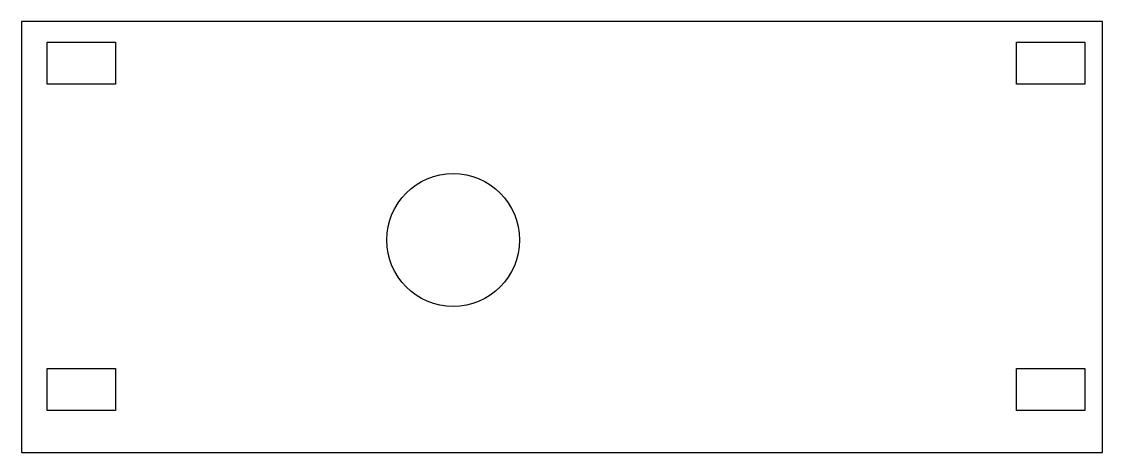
# Model space of a CAD drawing. Header units: millimetres. Extents: x 0 to 163, y -40 to 25.
import ezdxf

# ---------------------------------------------------------------- set-up
doc = ezdxf.new("R2010")
doc.units = ezdxf.units.MM

msp = doc.modelspace()

# ---------------------------------------------------------------- linework, layer by layer
for points in [[(0, -40), (162.78, -40), (162.78, 24.9), (0, 24.9)], [(3.85, 21.78), (14.15, 21.78), (14.15, 15.48), (3.85, 15.48)], [(149.85, 21.78), (160.15, 21.78), (160.15, 15.48), (149.85, 15.48)], [(3.85, -27.38), (14.15, -27.38), (14.15, -33.68), (3.85, -33.68)], [(149.85, -27.38), (160.15, -27.38), (160.15, -33.68), (149.85, -33.68)]]:
    msp.add_lwpolyline(points, close=True)
msp.add_circle((65, -8), 10)

doc.saveas('drawing.dxf')
